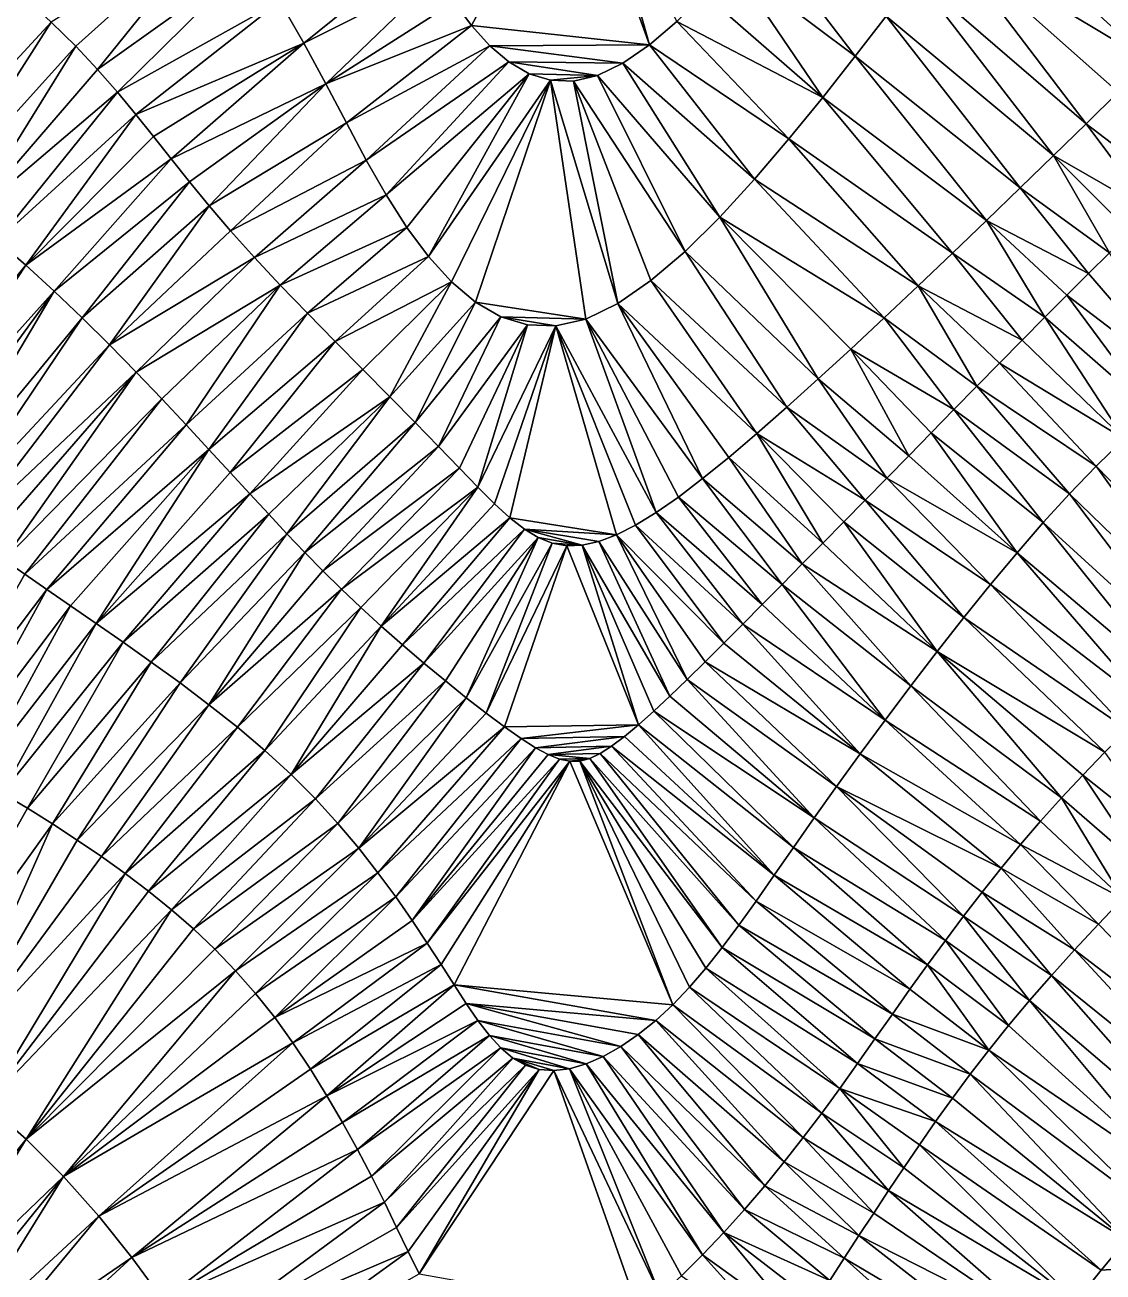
# Model space of a CAD drawing. Header units: metres. Extents: x 0 to 433, y 0 to 317.
# Drawn here: x 168.25 to 174.21, y 254.89 to 261.78 of the extents above; entities that cross this region are included whole.
import ezdxf

# ---------------------------------------------------------------- set-up
doc = ezdxf.new("R2010")
doc.units = ezdxf.units.M
doc.layers.add('TERRAIN_TIN', color=8, linetype='Continuous')

msp = doc.modelspace()

# ---------------------------------------------------------------- linework, layer by layer
at = {"layer": 'TERRAIN_TIN'}
for points in [[(170.6254, 261.9011, 9), (170.7213, 261.7722, 9), (171.2863, 262.8217, 8)], [(171.2863, 262.8217, 8), (170.7213, 261.7722, 9), (171.7037, 261.666, 9)], [(171.2863, 262.8217, 8), (171.7037, 261.666, 9), (171.3803, 262.8183, 8)], [(171.7037, 261.666, 9), (171.8546, 261.7952, 9), (171.3803, 262.8183, 8)], [(173.6712, 262.6607, 10), (173.5046, 262.4567, 10), (174.6346, 261.7443, 11)], [(174.7986, 261.9098, 11), (173.6712, 262.6607, 10), (174.6346, 261.7443, 11)], [(174.466, 261.5757, 11), (173.5046, 262.4567, 10), (173.3414, 262.2503, 10)], [(173.5046, 262.4567, 10), (174.466, 261.5757, 11), (174.6346, 261.7443, 11)], [(168.5342, 261.6577, 11), (169.3442, 262.3848, 10), (168.3992, 261.7919, 11)], [(168.6553, 261.5288, 11), (169.3442, 262.3848, 10), (168.5342, 261.6577, 11)], [(169.5132, 262.1434, 10), (169.3442, 262.3848, 10), (168.6553, 261.5288, 11)], [(172.1617, 262.1138, 9), (172.8409, 261.6029, 10), (172.3141, 262.2919, 9)], [(172.3141, 262.2919, 9), (172.8409, 261.6029, 10), (173.0126, 261.8248, 10)], [(173.1784, 262.0401, 10), (174.1163, 261.2302, 11), (173.3414, 262.2503, 10)], [(174.1163, 261.2302, 11), (174.2931, 261.4042, 11), (173.3414, 262.2503, 10)], [(174.2931, 261.4042, 11), (174.466, 261.5757, 11), (173.3414, 262.2503, 10)], [(169.7951, 261.6745, 10), (170.4455, 262.1991, 9), (169.6622, 261.9062, 10)], [(170.5339, 262.0444, 9), (170.4455, 262.1991, 9), (169.7951, 261.6745, 10)], [(169.5132, 262.1434, 10), (168.6553, 261.5288, 11), (168.765, 261.404, 11)], [(169.6622, 261.9062, 10), (169.5132, 262.1434, 10), (168.765, 261.404, 11)], [(172.6612, 261.3747, 10), (172.1617, 262.1138, 9), (172.0079, 261.9463, 9)], [(172.8409, 261.6029, 10), (172.1617, 262.1138, 9), (172.6612, 261.3747, 10)], [(169.9162, 261.4502, 10), (170.5339, 262.0444, 9), (169.7951, 261.6745, 10)], [(170.5339, 262.0444, 9), (169.9162, 261.4502, 10), (170.6254, 261.9011, 9)], [(173.9361, 261.054, 11), (173.1784, 262.0401, 10), (173.0126, 261.8248, 10)], [(173.1784, 262.0401, 10), (173.9361, 261.054, 11), (174.1163, 261.2302, 11)], [(168.2535, 261.9291, 11), (167.5983, 260.9233, 12), (168.3992, 261.7919, 11)], [(168.8669, 261.2814, 11), (169.6622, 261.9062, 10), (168.765, 261.404, 11)], [(168.8669, 261.2814, 11), (169.7951, 261.6745, 10), (169.6622, 261.9062, 10)], [(170.6254, 261.9011, 9), (169.9162, 261.4502, 10), (170.7213, 261.7722, 9)], [(171.8546, 261.7952, 9), (172.6612, 261.3747, 10), (172.0079, 261.9463, 9)], [(167.5983, 260.9233, 12), (167.7785, 260.8213, 12), (168.3992, 261.7919, 11)], [(167.7785, 260.8213, 12), (168.5342, 261.6577, 11), (168.3992, 261.7919, 11)], [(170.7213, 261.7722, 9), (169.9162, 261.4502, 10), (170.0296, 261.2346, 10)], [(170.7213, 261.7722, 9), (170.0296, 261.2346, 10), (170.8219, 261.661, 9)], [(171.7037, 261.666, 9), (170.7213, 261.7722, 9), (170.8219, 261.661, 9)], [(172.475, 261.1457, 10), (171.8546, 261.7952, 9), (171.7037, 261.666, 9)], [(171.8546, 261.7952, 9), (172.475, 261.1457, 10), (172.6612, 261.3747, 10)], [(172.8409, 261.6029, 10), (173.7527, 260.8758, 11), (173.0126, 261.8248, 10)], [(173.7527, 260.8758, 11), (173.9361, 261.054, 11), (173.0126, 261.8248, 10)], [(168.5342, 261.6577, 11), (167.7785, 260.8213, 12), (167.9434, 260.7073, 12)], [(168.6553, 261.5288, 11), (168.5342, 261.6577, 11), (167.9434, 260.7073, 12)], [(168.8669, 261.2814, 11), (168.9647, 261.1593, 11), (169.7951, 261.6745, 10)], [(169.7951, 261.6745, 10), (168.9647, 261.1593, 11), (169.0623, 261.0358, 11)], [(169.9162, 261.4502, 10), (169.7951, 261.6745, 10), (169.0623, 261.0358, 11)], [(170.0296, 261.2346, 10), (170.1394, 261.0295, 10), (170.8219, 261.661, 9)], [(170.1394, 261.0295, 10), (170.9279, 261.5713, 9), (170.8219, 261.661, 9)], [(171.557, 261.5645, 9), (171.7037, 261.666, 9), (170.8219, 261.661, 9)], [(170.9279, 261.5713, 9), (171.557, 261.5645, 9), (170.8219, 261.661, 9)], [(171.7037, 261.666, 9), (171.557, 261.5645, 9), (172.2845, 260.923, 10)], [(172.475, 261.1457, 10), (171.7037, 261.666, 9), (172.2845, 260.923, 10)], [(170.1394, 261.0295, 10), (170.2497, 260.8363, 10), (170.9279, 261.5713, 9)], [(170.9279, 261.5713, 9), (170.2497, 260.8363, 10), (171.0399, 261.5065, 9)], [(171.4164, 261.4963, 9), (170.9279, 261.5713, 9), (171.0399, 261.5065, 9)], [(171.557, 261.5645, 9), (170.9279, 261.5713, 9), (171.4164, 261.4963, 9)], [(172.0923, 260.7137, 10), (171.557, 261.5645, 9), (171.4164, 261.4963, 9)], [(171.557, 261.5645, 9), (172.0923, 260.7137, 10), (172.2845, 260.923, 10)], [(173.5666, 260.696, 11), (172.8409, 261.6029, 10), (172.6612, 261.3747, 10)], [(172.8409, 261.6029, 10), (173.5666, 260.696, 11), (173.7527, 260.8758, 11)], [(168.6553, 261.5288, 11), (167.9434, 260.7073, 12), (168.765, 261.404, 11)], [(171.0399, 261.5065, 9), (170.2497, 260.8363, 10), (170.3641, 260.6572, 10)], [(170.4839, 260.496, 10), (171.0399, 261.5065, 9), (170.3641, 260.6572, 10)], [(170.4839, 260.496, 10), (171.1582, 261.47, 9), (171.0399, 261.5065, 9)], [(171.1582, 261.47, 9), (171.4164, 261.4963, 9), (171.0399, 261.5065, 9)], [(171.4164, 261.4963, 9), (171.1582, 261.47, 9), (171.2836, 261.4654, 9)], [(171.9006, 260.5248, 10), (171.4164, 261.4963, 9), (171.2836, 261.4654, 9)], [(172.0923, 260.7137, 10), (171.4164, 261.4963, 9), (171.9006, 260.5248, 10)], [(169.1631, 260.9091, 11), (169.9162, 261.4502, 10), (169.0623, 261.0358, 11)], [(169.9162, 261.4502, 10), (169.1631, 260.9091, 11), (169.2711, 260.7772, 11)], [(170.0296, 261.2346, 10), (169.9162, 261.4502, 10), (169.2711, 260.7772, 11)], [(170.4839, 260.496, 10), (170.6098, 260.3571, 10), (171.1582, 261.47, 9)], [(170.6098, 260.3571, 10), (170.7423, 260.2449, 10), (171.1582, 261.47, 9)], [(171.1582, 261.47, 9), (170.7423, 260.2449, 10), (171.3529, 260.1511, 10)], [(171.1582, 261.47, 9), (171.5286, 260.2364, 10), (171.2836, 261.4654, 9)], [(171.5286, 260.2364, 10), (171.1582, 261.47, 9), (171.3529, 260.1511, 10)], [(171.712, 260.3633, 10), (171.9006, 260.5248, 10), (171.2836, 261.4654, 9)], [(171.5286, 260.2364, 10), (171.712, 260.3633, 10), (171.2836, 261.4654, 9)], [(167.9434, 260.7073, 12), (168.1011, 260.5824, 12), (168.765, 261.404, 11)], [(168.1011, 260.5824, 12), (168.8669, 261.2814, 11), (168.765, 261.404, 11)], [(172.475, 261.1457, 10), (173.3783, 260.5151, 11), (172.6612, 261.3747, 10)], [(173.3783, 260.5151, 11), (173.5666, 260.696, 11), (172.6612, 261.3747, 10)], [(174.2931, 261.4042, 11), (174.1163, 261.2302, 11), (174.6063, 260.8564, 12)], [(168.8669, 261.2814, 11), (168.1011, 260.5824, 12), (168.2581, 260.4477, 12)], [(168.9647, 261.1593, 11), (168.8669, 261.2814, 11), (168.2581, 260.4477, 12)], [(170.0296, 261.2346, 10), (169.2711, 260.7772, 11), (169.3898, 260.6385, 11)], [(170.1394, 261.0295, 10), (170.0296, 261.2346, 10), (169.3898, 260.6385, 11)], [(174.1163, 261.2302, 11), (173.9361, 261.054, 11), (174.4814, 260.742, 12)], [(174.6063, 260.8564, 12), (174.1163, 261.2302, 11), (174.4814, 260.742, 12)], [(168.9647, 261.1593, 11), (168.2581, 260.4477, 12), (169.0623, 261.0358, 11)], [(173.1895, 260.335, 11), (172.475, 261.1457, 10), (172.2845, 260.923, 10)], [(173.3783, 260.5151, 11), (172.475, 261.1457, 10), (173.1895, 260.335, 11)], [(168.2581, 260.4477, 12), (168.4145, 260.3056, 12), (169.0623, 261.0358, 11)], [(168.4145, 260.3056, 12), (169.1631, 260.9091, 11), (169.0623, 261.0358, 11)], [(169.5218, 260.4918, 11), (170.1394, 261.0295, 10), (169.3898, 260.6385, 11)], [(170.2497, 260.8363, 10), (170.1394, 261.0295, 10), (169.5218, 260.4918, 11)], [(174.2461, 260.5171, 12), (173.9361, 261.054, 11), (173.7527, 260.8758, 11)], [(173.9361, 261.054, 11), (174.3623, 260.6296, 12), (174.4814, 260.742, 12)], [(173.9361, 261.054, 11), (174.2461, 260.5171, 12), (174.3623, 260.6296, 12)], [(168.5692, 260.1583, 12), (169.1631, 260.9091, 11), (168.4145, 260.3056, 12)], [(169.1631, 260.9091, 11), (168.5692, 260.1583, 12), (169.2711, 260.7772, 11)], [(172.2845, 260.923, 10), (172.0923, 260.7137, 10), (173.0018, 260.1577, 11)], [(173.1895, 260.335, 11), (172.2845, 260.923, 10), (173.0018, 260.1577, 11)], [(173.5666, 260.696, 11), (174.1296, 260.4021, 12), (173.7527, 260.8758, 11)], [(174.1296, 260.4021, 12), (174.2461, 260.5171, 12), (173.7527, 260.8758, 11)], [(170.2497, 260.8363, 10), (169.5218, 260.4918, 11), (169.6645, 260.339, 11)], [(170.2497, 260.8363, 10), (169.6645, 260.339, 11), (170.3641, 260.6572, 10)], [(168.5692, 260.1583, 12), (168.7209, 260.0083, 12), (169.2711, 260.7772, 11)], [(169.2711, 260.7772, 11), (168.7209, 260.0083, 12), (169.3898, 260.6385, 11)], [(169.6645, 260.339, 11), (169.8144, 260.1829, 11), (170.3641, 260.6572, 10)], [(169.8144, 260.1829, 11), (170.4839, 260.496, 10), (170.3641, 260.6572, 10)], [(172.0923, 260.7137, 10), (171.9006, 260.5248, 10), (172.6369, 259.8199, 11)], [(172.0923, 260.7137, 10), (172.817, 259.9853, 11), (173.0018, 260.1577, 11)], [(172.817, 259.9853, 11), (172.0923, 260.7137, 10), (172.6369, 259.8199, 11)], [(173.5666, 260.696, 11), (173.3783, 260.5151, 11), (173.8881, 260.1605, 12)], [(173.5666, 260.696, 11), (174.0102, 260.2832, 12), (174.1296, 260.4021, 12)], [(174.0102, 260.2832, 12), (173.5666, 260.696, 11), (173.8881, 260.1605, 12)], [(168.7209, 260.0083, 12), (169.5218, 260.4918, 11), (169.3898, 260.6385, 11)], [(168.1011, 260.5824, 12), (167.3344, 259.3217, 13), (168.2581, 260.4477, 12)], [(171.712, 260.3633, 10), (172.4632, 259.6635, 11), (171.9006, 260.5248, 10)], [(171.9006, 260.5248, 10), (172.4632, 259.6635, 11), (172.6369, 259.8199, 11)], [(174.2461, 260.5171, 12), (174.1296, 260.4021, 12), (174.6615, 259.7854, 13)], [(167.3344, 259.3217, 13), (167.4686, 259.2508, 13), (168.2581, 260.4477, 12)], [(168.2581, 260.4477, 12), (167.4686, 259.2508, 13), (168.4145, 260.3056, 12)], [(169.5218, 260.4918, 11), (168.7209, 260.0083, 12), (168.8681, 259.8582, 12)], [(169.6645, 260.339, 11), (169.5218, 260.4918, 11), (168.8681, 259.8582, 12)], [(169.9675, 260.0262, 11), (170.4839, 260.496, 10), (169.8144, 260.1829, 11)], [(170.6098, 260.3571, 10), (170.4839, 260.496, 10), (169.9675, 260.0262, 11)], [(173.7639, 260.0351, 12), (173.3783, 260.5151, 11), (173.1895, 260.335, 11)], [(173.3783, 260.5151, 11), (173.7639, 260.0351, 12), (173.8881, 260.1605, 12)], [(174.1296, 260.4021, 12), (174.0102, 260.2832, 12), (174.6615, 259.7854, 13)], [(169.0096, 259.7103, 12), (169.6645, 260.339, 11), (168.8681, 259.8582, 12)], [(169.0096, 259.7103, 12), (169.1441, 259.5671, 12), (169.6645, 260.339, 11)], [(169.6645, 260.339, 11), (169.1441, 259.5671, 12), (169.8144, 260.1829, 11)], [(170.1202, 259.8715, 11), (170.6098, 260.3571, 10), (169.9675, 260.0262, 11)], [(170.6098, 260.3571, 10), (170.1202, 259.8715, 11), (170.2689, 259.7217, 11)], [(170.7423, 260.2449, 10), (170.6098, 260.3571, 10), (170.2689, 259.7217, 11)], [(171.5286, 260.2364, 10), (172.2977, 259.5182, 11), (171.712, 260.3633, 10)], [(172.2977, 259.5182, 11), (172.4632, 259.6635, 11), (171.712, 260.3633, 10)], [(173.5121, 259.7792, 12), (173.1895, 260.335, 11), (173.0018, 260.1577, 11)], [(173.6383, 259.9077, 12), (173.1895, 260.335, 11), (173.5121, 259.7792, 12)], [(173.6383, 259.9077, 12), (173.7639, 260.0351, 12), (173.1895, 260.335, 11)], [(167.4686, 259.2508, 13), (167.5907, 259.1794, 13), (168.4145, 260.3056, 12)], [(167.5907, 259.1794, 13), (167.7054, 259.1089, 13), (168.4145, 260.3056, 12)], [(167.7054, 259.1089, 13), (168.5692, 260.1583, 12), (168.4145, 260.3056, 12)], [(170.4097, 259.5794, 11), (170.7423, 260.2449, 10), (170.2689, 259.7217, 11)], [(170.8822, 260.1638, 10), (170.7423, 260.2449, 10), (170.4097, 259.5794, 11)], [(170.7423, 260.2449, 10), (170.8822, 260.1638, 10), (171.3529, 260.1511, 10)], [(174.0102, 260.2832, 12), (173.8881, 260.1605, 12), (174.4882, 259.6367, 13)], [(174.6615, 259.7854, 13), (174.0102, 260.2832, 12), (174.4882, 259.6367, 13)], [(169.1441, 259.5671, 12), (169.2703, 259.431, 12), (169.8144, 260.1829, 11)], [(169.2703, 259.431, 12), (169.9675, 260.0262, 11), (169.8144, 260.1829, 11)], [(171.9978, 259.2692, 11), (171.5286, 260.2364, 10), (171.3529, 260.1511, 10)], [(172.1421, 259.3862, 11), (171.5286, 260.2364, 10), (171.9978, 259.2692, 11)], [(172.1421, 259.3862, 11), (172.2977, 259.5182, 11), (171.5286, 260.2364, 10)], [(167.7054, 259.1089, 13), (167.8153, 259.0387, 13), (168.5692, 260.1583, 12)], [(167.8153, 259.0387, 13), (168.7209, 260.0083, 12), (168.5692, 260.1583, 12)], [(170.8822, 260.1638, 10), (170.4097, 259.5794, 11), (170.539, 259.4473, 11)], [(171.0301, 260.1183, 10), (170.8822, 260.1638, 10), (170.539, 259.4473, 11)], [(170.6541, 259.3278, 11), (171.0301, 260.1183, 10), (170.539, 259.4473, 11)], [(171.0301, 260.1183, 10), (170.6541, 259.3278, 11), (170.7564, 259.2218, 11)], [(171.0301, 260.1183, 10), (170.7564, 259.2218, 11), (171.1868, 260.1126, 10)], [(170.7564, 259.2218, 11), (170.8487, 259.1298, 11), (171.1868, 260.1126, 10)], [(170.8487, 259.1298, 11), (170.9333, 259.0523, 11), (171.1868, 260.1126, 10)], [(170.8822, 260.1638, 10), (171.1868, 260.1126, 10), (171.3529, 260.1511, 10)], [(170.8822, 260.1638, 10), (171.0301, 260.1183, 10), (171.1868, 260.1126, 10)], [(170.9333, 259.0523, 11), (171.5215, 258.9589, 11), (171.1868, 260.1126, 10)], [(171.1868, 260.1126, 10), (171.7411, 259.082, 11), (171.3529, 260.1511, 10)], [(171.6271, 259.0123, 11), (171.7411, 259.082, 11), (171.1868, 260.1126, 10)], [(171.5215, 258.9589, 11), (171.6271, 259.0123, 11), (171.1868, 260.1126, 10)], [(171.8644, 259.1677, 11), (171.9978, 259.2692, 11), (171.3529, 260.1511, 10)], [(171.7411, 259.082, 11), (171.8644, 259.1677, 11), (171.3529, 260.1511, 10)], [(172.817, 259.9853, 11), (173.386, 259.6505, 12), (173.0018, 260.1577, 11)], [(173.386, 259.6505, 12), (173.5121, 259.7792, 12), (173.0018, 260.1577, 11)], [(173.7639, 260.0351, 12), (174.3262, 259.4885, 13), (173.8881, 260.1605, 12)], [(173.8881, 260.1605, 12), (174.3262, 259.4885, 13), (174.4882, 259.6367, 13)], [(173.7639, 260.0351, 12), (173.6383, 259.9077, 12), (174.3262, 259.4885, 13)], [(168.7209, 260.0083, 12), (167.8153, 259.0387, 13), (167.9228, 258.968, 13)], [(168.7209, 260.0083, 12), (167.9228, 258.968, 13), (168.8681, 259.8582, 12)], [(169.9675, 260.0262, 11), (169.2703, 259.431, 12), (169.3875, 259.3038, 12)], [(170.1202, 259.8715, 11), (169.9675, 260.0262, 11), (169.3875, 259.3038, 12)], [(172.817, 259.9853, 11), (172.6369, 259.8199, 11), (173.1367, 259.3959, 12)], [(173.2606, 259.5224, 12), (172.817, 259.9853, 11), (173.1367, 259.3959, 12)], [(173.386, 259.6505, 12), (172.817, 259.9853, 11), (173.2606, 259.5224, 12)], [(173.6383, 259.9077, 12), (173.5121, 259.7792, 12), (174.1727, 259.3388, 13)], [(174.3262, 259.4885, 13), (173.6383, 259.9077, 12), (174.1727, 259.3388, 13)], [(167.9228, 258.968, 13), (168.0302, 258.8954, 13), (168.8681, 259.8582, 12)], [(168.0302, 258.8954, 13), (168.1399, 258.8201, 13), (168.8681, 259.8582, 12)], [(168.1399, 258.8201, 13), (169.0096, 259.7103, 12), (168.8681, 259.8582, 12)], [(169.497, 259.1847, 12), (170.1202, 259.8715, 11), (169.3875, 259.3038, 12)], [(170.1202, 259.8715, 11), (169.497, 259.1847, 12), (170.2689, 259.7217, 11)], [(172.4632, 259.6635, 11), (173.0148, 259.2716, 12), (172.6369, 259.8199, 11)], [(172.6369, 259.8199, 11), (173.0148, 259.2716, 12), (173.1367, 259.3959, 12)], [(173.5121, 259.7792, 12), (173.386, 259.6505, 12), (174.025, 259.1856, 13)], [(173.5121, 259.7792, 12), (174.025, 259.1856, 13), (174.1727, 259.3388, 13)], [(168.2541, 258.7408, 13), (169.0096, 259.7103, 12), (168.1399, 258.8201, 13)], [(169.1441, 259.5671, 12), (169.0096, 259.7103, 12), (168.2541, 258.7408, 13)], [(169.497, 259.1847, 12), (169.6011, 259.0722, 12), (170.2689, 259.7217, 11)], [(169.6011, 259.0722, 12), (169.7016, 258.9649, 12), (170.2689, 259.7217, 11)], [(169.7016, 258.9649, 12), (170.4097, 259.5794, 11), (170.2689, 259.7217, 11)], [(172.4632, 259.6635, 11), (172.2977, 259.5182, 11), (172.8951, 259.1497, 12)], [(172.4632, 259.6635, 11), (172.8951, 259.1497, 12), (173.0148, 259.2716, 12)], [(173.386, 259.6505, 12), (173.2606, 259.5224, 12), (173.8802, 259.0267, 13)], [(174.025, 259.1856, 13), (173.386, 259.6505, 12), (173.8802, 259.0267, 13)], [(169.1441, 259.5671, 12), (168.2541, 258.7408, 13), (168.3752, 258.6566, 13)], [(169.2703, 259.431, 12), (169.1441, 259.5671, 12), (168.3752, 258.6566, 13)], [(169.7016, 258.9649, 12), (169.8006, 258.8613, 12), (170.4097, 259.5794, 11)], [(170.4097, 259.5794, 11), (169.8006, 258.8613, 12), (170.539, 259.4473, 11)], [(172.2977, 259.5182, 11), (172.1421, 259.3862, 11), (172.6619, 258.9127, 12)], [(172.8951, 259.1497, 12), (172.2977, 259.5182, 11), (172.7774, 259.03, 12)], [(172.2977, 259.5182, 11), (172.6619, 258.9127, 12), (172.7774, 259.03, 12)], [(173.7355, 258.8602, 13), (173.2606, 259.5224, 12), (173.1367, 259.3959, 12)], [(173.2606, 259.5224, 12), (173.7355, 258.8602, 13), (173.8802, 259.0267, 13)], [(175.0059, 258.4809, 14), (174.3262, 259.4885, 13), (174.1727, 259.3388, 13)], [(168.5055, 258.5664, 13), (169.2703, 259.431, 12), (168.3752, 258.6566, 13)], [(169.2703, 259.431, 12), (168.5055, 258.5664, 13), (168.6464, 258.4693, 13)], [(169.2703, 259.431, 12), (168.6464, 258.4693, 13), (169.3875, 259.3038, 12)], [(169.8006, 258.8613, 12), (169.9002, 258.7598, 12), (170.539, 259.4473, 11)], [(169.9002, 258.7598, 12), (170.6541, 259.3278, 11), (170.539, 259.4473, 11)], [(172.1421, 259.3862, 11), (171.9978, 259.2692, 11), (172.5484, 258.7977, 12)], [(172.6619, 258.9127, 12), (172.1421, 259.3862, 11), (172.5484, 258.7977, 12)], [(173.0148, 259.2716, 12), (173.7355, 258.8602, 13), (173.1367, 259.3959, 12)], [(168.6464, 258.4693, 13), (169.497, 259.1847, 12), (169.3875, 259.3038, 12)], [(170.0025, 258.6591, 12), (170.6541, 259.3278, 11), (169.9002, 258.7598, 12)], [(170.6541, 259.3278, 11), (170.0025, 258.6591, 12), (170.7564, 259.2218, 11)], [(174.1727, 259.3388, 13), (174.025, 259.1856, 13), (174.8711, 258.3637, 14)], [(175.0059, 258.4809, 14), (174.1727, 259.3388, 13), (174.8711, 258.3637, 14)], [(170.0025, 258.6591, 12), (170.1094, 258.5576, 12), (170.7564, 259.2218, 11)], [(170.1094, 258.5576, 12), (170.2223, 258.4545, 12), (170.7564, 259.2218, 11)], [(170.2223, 258.4545, 12), (170.8487, 259.1298, 11), (170.7564, 259.2218, 11)], [(171.8644, 259.1677, 11), (172.4369, 258.6848, 12), (171.9978, 259.2692, 11)], [(171.9978, 259.2692, 11), (172.4369, 258.6848, 12), (172.5484, 258.7977, 12)], [(173.0148, 259.2716, 12), (172.8951, 259.1497, 12), (173.5888, 258.6846, 13)], [(173.7355, 258.8602, 13), (173.0148, 259.2716, 12), (173.5888, 258.6846, 13)], [(169.497, 259.1847, 12), (168.6464, 258.4693, 13), (168.7961, 258.3656, 13)], [(169.6011, 259.0722, 12), (169.497, 259.1847, 12), (168.7961, 258.3656, 13)], [(171.8644, 259.1677, 11), (171.7411, 259.082, 11), (172.3275, 258.5743, 12)], [(172.4369, 258.6848, 12), (171.8644, 259.1677, 11), (172.3275, 258.5743, 12)], [(172.8951, 259.1497, 12), (172.7774, 259.03, 12), (173.441, 258.5018, 13)], [(173.5888, 258.6846, 13), (172.8951, 259.1497, 12), (173.441, 258.5018, 13)], [(174.7374, 258.2451, 14), (174.025, 259.1856, 13), (173.8802, 259.0267, 13)], [(174.025, 259.1856, 13), (174.7374, 258.2451, 14), (174.8711, 258.3637, 14)], [(168.9518, 258.2558, 13), (169.6011, 259.0722, 12), (168.7961, 258.3656, 13)], [(169.7016, 258.9649, 12), (169.6011, 259.0722, 12), (168.9518, 258.2558, 13)], [(170.8487, 259.1298, 11), (170.2223, 258.4545, 12), (170.9333, 259.0523, 11)], [(171.7411, 259.082, 11), (171.6271, 259.0123, 11), (172.22, 258.4659, 12)], [(171.7411, 259.082, 11), (172.22, 258.4659, 12), (172.3275, 258.5743, 12)], [(170.2223, 258.4545, 12), (170.3394, 258.3511, 12), (170.9333, 259.0523, 11)], [(170.3394, 258.3511, 12), (171.013, 258.9899, 11), (170.9333, 259.0523, 11)], [(171.013, 258.9899, 11), (171.5215, 258.9589, 11), (170.9333, 259.0523, 11)], [(171.6271, 259.0123, 11), (171.5215, 258.9589, 11), (172.1146, 258.3598, 12)], [(172.22, 258.4659, 12), (171.6271, 259.0123, 11), (172.1146, 258.3598, 12)], [(172.6619, 258.9127, 12), (173.2935, 258.3143, 13), (172.7774, 259.03, 12)], [(172.7774, 259.03, 12), (173.2935, 258.3143, 13), (173.441, 258.5018, 13)], [(173.7355, 258.8602, 13), (174.605, 258.1252, 14), (173.8802, 259.0267, 13)], [(174.605, 258.1252, 14), (174.7374, 258.2451, 14), (173.8802, 259.0267, 13)], [(169.1107, 258.1405, 13), (169.7016, 258.9649, 12), (168.9518, 258.2558, 13)], [(169.1107, 258.1405, 13), (169.8006, 258.8613, 12), (169.7016, 258.9649, 12)], [(170.3394, 258.3511, 12), (170.4583, 258.2494, 12), (171.013, 258.9899, 11)], [(171.013, 258.9899, 11), (170.4583, 258.2494, 12), (171.0902, 258.9432, 11)], [(170.4583, 258.2494, 12), (170.5767, 258.1513, 12), (171.0902, 258.9432, 11)], [(170.5767, 258.1513, 12), (170.692, 258.0588, 12), (171.0902, 258.9432, 11)], [(170.692, 258.0588, 12), (171.1675, 258.9126, 11), (171.0902, 258.9432, 11)], [(171.5215, 258.9589, 11), (171.013, 258.9899, 11), (171.4236, 258.922, 11)], [(171.013, 258.9899, 11), (171.3326, 258.9018, 11), (171.4236, 258.922, 11)], [(171.3326, 258.9018, 11), (171.013, 258.9899, 11), (171.0902, 258.9432, 11)], [(171.1675, 258.9126, 11), (171.3326, 258.9018, 11), (171.0902, 258.9432, 11)], [(171.5215, 258.9589, 11), (171.4236, 258.922, 11), (171.9127, 258.1597, 12)], [(172.0119, 258.2573, 12), (171.5215, 258.9589, 11), (171.9127, 258.1597, 12)], [(171.5215, 258.9589, 11), (172.0119, 258.2573, 12), (172.1146, 258.3598, 12)], [(170.8019, 257.9737, 12), (171.1675, 258.9126, 11), (170.692, 258.0588, 12)], [(171.1675, 258.9126, 11), (170.8019, 257.9737, 12), (171.2476, 258.8987, 11)], [(171.2476, 258.8987, 11), (170.8019, 257.9737, 12), (170.9039, 257.898, 12)], [(171.2476, 258.8987, 11), (170.9039, 257.898, 12), (171.6433, 257.9094, 12)], [(171.1675, 258.9126, 11), (171.2476, 258.8987, 11), (171.3326, 258.9018, 11)], [(171.3326, 258.9018, 11), (171.2476, 258.8987, 11), (171.6433, 257.9094, 12)], [(171.4236, 258.922, 11), (171.3326, 258.9018, 11), (171.8176, 258.0683, 12)], [(171.3326, 258.9018, 11), (171.7276, 257.9844, 12), (171.8176, 258.0683, 12)], [(171.7276, 257.9844, 12), (171.3326, 258.9018, 11), (171.6433, 257.9094, 12)], [(171.4236, 258.922, 11), (171.8176, 258.0683, 12), (171.9127, 258.1597, 12)], [(173.2935, 258.3143, 13), (172.6619, 258.9127, 12), (172.5484, 258.7977, 12)], [(168.2541, 258.7408, 13), (168.1399, 258.8201, 13), (167.6933, 257.7557, 14)], [(169.8006, 258.8613, 12), (169.1107, 258.1405, 13), (169.2702, 258.0203, 13)], [(169.8006, 258.8613, 12), (169.2702, 258.0203, 13), (169.9002, 258.7598, 12)], [(172.4369, 258.6848, 12), (173.1478, 258.1246, 13), (172.5484, 258.7977, 12)], [(173.1478, 258.1246, 13), (173.2935, 258.3143, 13), (172.5484, 258.7977, 12)], [(174.4745, 258.0039, 14), (173.7355, 258.8602, 13), (173.5888, 258.6846, 13)], [(173.7355, 258.8602, 13), (174.4745, 258.0039, 14), (174.605, 258.1252, 14)], [(168.3752, 258.6566, 13), (168.2541, 258.7408, 13), (167.6933, 257.7557, 14)], [(169.2702, 258.0203, 13), (170.0025, 258.6591, 12), (169.9002, 258.7598, 12)], [(167.8402, 257.6863, 14), (168.3752, 258.6566, 13), (167.6933, 257.7557, 14)], [(168.5055, 258.5664, 13), (168.3752, 258.6566, 13), (167.8402, 257.6863, 14)], [(169.4273, 257.8956, 13), (170.0025, 258.6591, 12), (169.2702, 258.0203, 13)], [(170.0025, 258.6591, 12), (169.4273, 257.8956, 13), (170.1094, 258.5576, 12)], [(172.4369, 258.6848, 12), (172.3275, 258.5743, 12), (173.0055, 257.9352, 13)], [(172.4369, 258.6848, 12), (173.0055, 257.9352, 13), (173.1478, 258.1246, 13)], [(173.5888, 258.6846, 13), (173.441, 258.5018, 13), (174.3463, 257.8812, 14)], [(174.4745, 258.0039, 14), (173.5888, 258.6846, 13), (174.3463, 257.8812, 14)], [(168.5055, 258.5664, 13), (167.8402, 257.6863, 14), (167.9851, 257.6116, 14)], [(168.6464, 258.4693, 13), (168.5055, 258.5664, 13), (167.9851, 257.6116, 14)], [(169.4273, 257.8956, 13), (169.5794, 257.767, 13), (170.1094, 258.5576, 12)], [(169.5794, 257.767, 13), (170.2223, 258.4545, 12), (170.1094, 258.5576, 12)], [(172.3275, 258.5743, 12), (172.22, 258.4659, 12), (173.0055, 257.9352, 13)], [(168.1278, 257.5321, 14), (168.6464, 258.4693, 13), (167.9851, 257.6116, 14)], [(168.6464, 258.4693, 13), (168.1278, 257.5321, 14), (168.7961, 258.3656, 13)], [(170.2223, 258.4545, 12), (169.5794, 257.767, 13), (169.7238, 257.6351, 13)], [(170.3394, 258.3511, 12), (170.2223, 258.4545, 12), (169.7238, 257.6351, 13)], [(172.8681, 257.7487, 13), (172.22, 258.4659, 12), (172.1146, 258.3598, 12)], [(173.0055, 257.9352, 13), (172.22, 258.4659, 12), (172.8681, 257.7487, 13)], [(173.2935, 258.3143, 13), (174.2209, 257.7572, 14), (173.441, 258.5018, 13)], [(173.441, 258.5018, 13), (174.2209, 257.7572, 14), (174.3463, 257.8812, 14)], [(168.1278, 257.5321, 14), (168.2683, 257.4487, 14), (168.7961, 258.3656, 13)], [(168.2683, 257.4487, 14), (168.9518, 258.2558, 13), (168.7961, 258.3656, 13)], [(170.4583, 258.2494, 12), (170.3394, 258.3511, 12), (169.7238, 257.6351, 13)], [(172.0119, 258.2573, 12), (172.8681, 257.7487, 13), (172.1146, 258.3598, 12)], [(173.9801, 257.505, 14), (173.2935, 258.3143, 13), (173.1478, 258.1246, 13)], [(173.2935, 258.3143, 13), (174.0987, 257.6318, 14), (174.2209, 257.7572, 14)], [(173.2935, 258.3143, 13), (173.9801, 257.505, 14), (174.0987, 257.6318, 14)], [(168.4067, 257.362, 14), (168.9518, 258.2558, 13), (168.2683, 257.4487, 14)], [(168.4067, 257.362, 14), (169.1107, 258.1405, 13), (168.9518, 258.2558, 13)], [(169.8582, 257.5004, 13), (170.4583, 258.2494, 12), (169.7238, 257.6351, 13)], [(170.4583, 258.2494, 12), (169.8582, 257.5004, 13), (170.5767, 258.1513, 12)], [(172.0119, 258.2573, 12), (171.9127, 258.1597, 12), (172.7371, 257.5676, 13)], [(172.8681, 257.7487, 13), (172.0119, 258.2573, 12), (172.7371, 257.5676, 13)], [(169.1107, 258.1405, 13), (168.4067, 257.362, 14), (168.5429, 257.2726, 14)], [(169.2702, 258.0203, 13), (169.1107, 258.1405, 13), (168.5429, 257.2726, 14)], [(169.8582, 257.5004, 13), (169.9826, 257.3642, 13), (170.5767, 258.1513, 12)], [(169.9826, 257.3642, 13), (170.692, 258.0588, 12), (170.5767, 258.1513, 12)], [(171.9127, 258.1597, 12), (171.8176, 258.0683, 12), (172.614, 257.3944, 13)], [(171.9127, 258.1597, 12), (172.614, 257.3944, 13), (172.7371, 257.5676, 13)], [(173.1478, 258.1246, 13), (173.0055, 257.9352, 13), (173.8655, 257.3769, 14)], [(173.9801, 257.505, 14), (173.1478, 258.1246, 13), (173.8655, 257.3769, 14)], [(169.9826, 257.3642, 13), (170.0977, 257.2276, 13), (170.692, 258.0588, 12)], [(170.0977, 257.2276, 13), (170.8019, 257.9737, 12), (170.692, 258.0588, 12)], [(171.8176, 258.0683, 12), (171.7276, 257.9844, 12), (172.614, 257.3944, 13)], [(168.6769, 257.1812, 14), (169.2702, 258.0203, 13), (168.5429, 257.2726, 14)], [(169.4273, 257.8956, 13), (169.2702, 258.0203, 13), (168.6769, 257.1812, 14)], [(170.8019, 257.9737, 12), (170.0977, 257.2276, 13), (170.9039, 257.898, 12)], [(172.4999, 257.2312, 13), (171.7276, 257.9844, 12), (171.6433, 257.9094, 12)], [(171.7276, 257.9844, 12), (172.4999, 257.2312, 13), (172.614, 257.3944, 13)], [(170.9039, 257.898, 12), (170.9956, 257.8337, 12), (171.6433, 257.9094, 12)], [(170.9956, 257.8337, 12), (171.5654, 257.8446, 12), (171.6433, 257.9094, 12)], [(171.5654, 257.8446, 12), (172.3936, 257.0782, 13), (171.6433, 257.9094, 12)], [(172.3936, 257.0782, 13), (172.4999, 257.2312, 13), (171.6433, 257.9094, 12)], [(173.0055, 257.9352, 13), (172.8681, 257.7487, 13), (173.7545, 257.2475, 14)], [(173.0055, 257.9352, 13), (173.7545, 257.2475, 14), (173.8655, 257.3769, 14)], [(168.8084, 257.087, 14), (169.4273, 257.8956, 13), (168.6769, 257.1812, 14)], [(169.5794, 257.767, 13), (169.4273, 257.8956, 13), (168.8084, 257.087, 14)], [(170.0977, 257.2276, 13), (170.204, 257.092, 13), (170.9039, 257.898, 12)], [(170.204, 257.092, 13), (170.9956, 257.8337, 12), (170.9039, 257.898, 12)], [(170.204, 257.092, 13), (170.3021, 256.9586, 13), (170.9956, 257.8337, 12)], [(170.9956, 257.8337, 12), (170.3021, 256.9586, 13), (171.0754, 257.7823, 12)], [(171.5654, 257.8446, 12), (170.9956, 257.8337, 12), (171.0754, 257.7823, 12)], [(171.4948, 257.7914, 12), (171.5654, 257.8446, 12), (171.0754, 257.7823, 12)], [(171.5654, 257.8446, 12), (171.4948, 257.7914, 12), (172.3936, 257.0782, 13)], [(169.5794, 257.767, 13), (168.8084, 257.087, 14), (168.9371, 256.9895, 14)], [(169.7238, 257.6351, 13), (169.5794, 257.767, 13), (168.9371, 256.9895, 14)], [(170.3021, 256.9586, 13), (170.3926, 256.8287, 13), (171.0754, 257.7823, 12)], [(170.3926, 256.8287, 13), (171.145, 257.7442, 12), (171.0754, 257.7823, 12)], [(171.145, 257.7442, 12), (171.4948, 257.7914, 12), (171.0754, 257.7823, 12)], [(171.145, 257.7442, 12), (171.4317, 257.751, 12), (171.4948, 257.7914, 12)], [(171.4948, 257.7914, 12), (171.4317, 257.751, 12), (172.2936, 256.9352, 13)], [(171.4948, 257.7914, 12), (172.2936, 256.9352, 13), (172.3936, 257.0782, 13)], [(170.3926, 256.8287, 13), (171.2071, 257.7194, 12), (171.145, 257.7442, 12)], [(171.2071, 257.7194, 12), (170.3926, 256.8287, 13), (170.4761, 256.7035, 13)], [(171.2642, 257.7076, 12), (171.2071, 257.7194, 12), (170.4761, 256.7035, 13)], [(170.5532, 256.5843, 13), (171.2642, 257.7076, 12), (170.4761, 256.7035, 13)], [(170.5532, 256.5843, 13), (170.6247, 256.4723, 13), (171.2642, 257.7076, 12)], [(170.6247, 256.4723, 13), (171.8334, 256.3625, 13), (171.2642, 257.7076, 12)], [(171.3739, 257.7235, 12), (171.4317, 257.751, 12), (171.145, 257.7442, 12)], [(171.2071, 257.7194, 12), (171.3739, 257.7235, 12), (171.145, 257.7442, 12)], [(171.3739, 257.7235, 12), (171.2071, 257.7194, 12), (171.2642, 257.7076, 12)], [(171.3189, 257.709, 12), (171.3739, 257.7235, 12), (171.2642, 257.7076, 12)], [(171.8334, 256.3625, 13), (171.3189, 257.709, 12), (171.2642, 257.7076, 12)], [(171.3739, 257.7235, 12), (171.3189, 257.709, 12), (172.1063, 256.6783, 13)], [(172.0158, 256.564, 13), (171.3189, 257.709, 12), (171.9253, 256.4588, 13)], [(171.3189, 257.709, 12), (172.0158, 256.564, 13), (172.1063, 256.6783, 13)], [(171.3189, 257.709, 12), (171.8334, 256.3625, 13), (171.9253, 256.4588, 13)], [(171.4317, 257.751, 12), (171.3739, 257.7235, 12), (172.1983, 256.8019, 13)], [(171.3739, 257.7235, 12), (172.1063, 256.6783, 13), (172.1983, 256.8019, 13)], [(171.4317, 257.751, 12), (172.1983, 256.8019, 13), (172.2936, 256.9352, 13)], [(173.6468, 257.1169, 14), (172.8681, 257.7487, 13), (172.7371, 257.5676, 13)], [(172.8681, 257.7487, 13), (173.6468, 257.1169, 14), (173.7545, 257.2475, 14)], [(174.2209, 257.7572, 14), (174.0987, 257.6318, 14), (174.5989, 257.2324, 15)], [(169.0628, 256.8878, 14), (169.7238, 257.6351, 13), (168.9371, 256.9895, 14)], [(169.8582, 257.5004, 13), (169.7238, 257.6351, 13), (169.0628, 256.8878, 14)], [(174.0987, 257.6318, 14), (173.9801, 257.505, 14), (174.4582, 257.0911, 15)], [(174.5989, 257.2324, 15), (174.0987, 257.6318, 14), (174.4582, 257.0911, 15)], [(172.614, 257.3944, 13), (173.4397, 256.8522, 14), (172.7371, 257.5676, 13)], [(172.7371, 257.5676, 13), (173.4397, 256.8522, 14), (173.542, 256.9851, 14)], [(173.6468, 257.1169, 14), (172.7371, 257.5676, 13), (173.542, 256.9851, 14)], [(168.2683, 257.4487, 14), (168.1278, 257.5321, 14), (167.5398, 256.155, 15)], [(169.8582, 257.5004, 13), (169.0628, 256.8878, 14), (169.185, 256.7812, 14)], [(169.9826, 257.3642, 13), (169.8582, 257.5004, 13), (169.185, 256.7812, 14)], [(174.3197, 256.9491, 15), (173.9801, 257.505, 14), (173.8655, 257.3769, 14)], [(173.9801, 257.505, 14), (174.3197, 256.9491, 15), (174.4582, 257.0911, 15)], [(168.4067, 257.362, 14), (168.2683, 257.4487, 14), (167.5398, 256.155, 15)], [(167.7981, 255.9922, 15), (168.4067, 257.362, 14), (167.5398, 256.155, 15)], [(168.4067, 257.362, 14), (167.7981, 255.9922, 15), (168.5429, 257.2726, 14)], [(169.3035, 256.669, 14), (169.9826, 257.3642, 13), (169.185, 256.7812, 14)], [(170.0977, 257.2276, 13), (169.9826, 257.3642, 13), (169.3035, 256.669, 14)], [(172.614, 257.3944, 13), (172.4999, 257.2312, 13), (173.3393, 256.7183, 14)], [(173.4397, 256.8522, 14), (172.614, 257.3944, 13), (173.3393, 256.7183, 14)], [(173.7545, 257.2475, 14), (174.3197, 256.9491, 15), (173.8655, 257.3769, 14)], [(167.7981, 255.9922, 15), (168.6769, 257.1812, 14), (168.5429, 257.2726, 14)], [(170.0977, 257.2276, 13), (169.3035, 256.669, 14), (169.4179, 256.5503, 14)], [(170.204, 257.092, 13), (170.0977, 257.2276, 13), (169.4179, 256.5503, 14)], [(173.2406, 256.5835, 14), (172.4999, 257.2312, 13), (172.3936, 257.0782, 13)], [(172.4999, 257.2312, 13), (173.2406, 256.5835, 14), (173.3393, 256.7183, 14)], [(173.7545, 257.2475, 14), (173.6468, 257.1169, 14), (174.1843, 256.8071, 15)], [(174.3197, 256.9491, 15), (173.7545, 257.2475, 14), (174.1843, 256.8071, 15)], [(168.8084, 257.087, 14), (168.6769, 257.1812, 14), (167.7981, 255.9922, 15)], [(168.0374, 255.8132, 15), (168.8084, 257.087, 14), (167.7981, 255.9922, 15)], [(168.8084, 257.087, 14), (168.0374, 255.8132, 15), (168.9371, 256.9895, 14)], [(169.5281, 256.4245, 14), (170.204, 257.092, 13), (169.4179, 256.5503, 14)], [(170.3021, 256.9586, 13), (170.204, 257.092, 13), (169.5281, 256.4245, 14)], [(172.3936, 257.0782, 13), (172.2936, 256.9352, 13), (173.1432, 256.4478, 14)], [(173.2406, 256.5835, 14), (172.3936, 257.0782, 13), (173.1432, 256.4478, 14)], [(174.0527, 256.6654, 15), (173.6468, 257.1169, 14), (173.542, 256.9851, 14)], [(173.6468, 257.1169, 14), (174.0527, 256.6654, 15), (174.1843, 256.8071, 15)], [(168.0374, 255.8132, 15), (169.0628, 256.8878, 14), (168.9371, 256.9895, 14)], [(170.3021, 256.9586, 13), (169.5281, 256.4245, 14), (169.6336, 256.2912, 14)], [(170.3926, 256.8287, 13), (170.3021, 256.9586, 13), (169.6336, 256.2912, 14)], [(172.2936, 256.9352, 13), (172.1983, 256.8019, 13), (173.0465, 256.3113, 14)], [(172.2936, 256.9352, 13), (173.0465, 256.3113, 14), (173.1432, 256.4478, 14)], [(173.4397, 256.8522, 14), (173.9256, 256.5246, 15), (173.542, 256.9851, 14)], [(173.9256, 256.5246, 15), (174.0527, 256.6654, 15), (173.542, 256.9851, 14)], [(175.1025, 255.8622, 16), (174.3197, 256.9491, 15), (174.1843, 256.8071, 15)], [(169.0628, 256.8878, 14), (168.0374, 255.8132, 15), (168.2597, 255.6197, 15)], [(169.185, 256.7812, 14), (169.0628, 256.8878, 14), (168.2597, 255.6197, 15)], [(170.3926, 256.8287, 13), (169.6336, 256.2912, 14), (170.4761, 256.7035, 13)], [(172.1983, 256.8019, 13), (172.1063, 256.6783, 13), (172.95, 256.1743, 14)], [(173.0465, 256.3113, 14), (172.1983, 256.8019, 13), (172.95, 256.1743, 14)], [(173.4397, 256.8522, 14), (173.3393, 256.7183, 14), (173.8039, 256.3852, 15)], [(173.9256, 256.5246, 15), (173.4397, 256.8522, 14), (173.8039, 256.3852, 15)], [(174.0527, 256.6654, 15), (175.1025, 255.8622, 16), (174.1843, 256.8071, 15)], [(169.3035, 256.669, 14), (169.185, 256.7812, 14), (168.2597, 255.6197, 15)], [(169.4179, 256.5503, 14), (169.3035, 256.669, 14), (168.2597, 255.6197, 15)], [(169.6336, 256.2912, 14), (169.7345, 256.1516, 14), (170.4761, 256.7035, 13)], [(169.7345, 256.1516, 14), (170.5532, 256.5843, 13), (170.4761, 256.7035, 13)], [(172.1063, 256.6783, 13), (172.0158, 256.564, 13), (172.8531, 256.0372, 14)], [(172.1063, 256.6783, 13), (172.8531, 256.0372, 14), (172.95, 256.1743, 14)], [(173.2406, 256.5835, 14), (173.6882, 256.2475, 15), (173.3393, 256.7183, 14)], [(173.3393, 256.7183, 14), (173.6882, 256.2475, 15), (173.8039, 256.3852, 15)], [(174.0527, 256.6654, 15), (173.9256, 256.5246, 15), (174.9404, 255.7069, 16)], [(174.0527, 256.6654, 15), (174.9404, 255.7069, 16), (175.1025, 255.8622, 16)], [(168.467, 255.4131, 15), (169.4179, 256.5503, 14), (168.2597, 255.6197, 15)], [(168.467, 255.4131, 15), (169.5281, 256.4245, 14), (169.4179, 256.5503, 14)], [(170.5532, 256.5843, 13), (169.7345, 256.1516, 14), (169.8307, 256.0073, 14)], [(170.6247, 256.4723, 13), (170.5532, 256.5843, 13), (169.8307, 256.0073, 14)], [(172.0158, 256.564, 13), (171.9253, 256.4588, 13), (172.7552, 255.9002, 14)], [(172.8531, 256.0372, 14), (172.0158, 256.564, 13), (172.7552, 255.9002, 14)], [(173.2406, 256.5835, 14), (173.1432, 256.4478, 14), (173.5791, 256.112, 15)], [(173.6882, 256.2475, 15), (173.2406, 256.5835, 14), (173.5791, 256.112, 15)], [(174.7841, 255.55, 16), (173.9256, 256.5246, 15), (173.8039, 256.3852, 15)], [(174.9404, 255.7069, 16), (173.9256, 256.5246, 15), (174.7841, 255.55, 16)], [(169.9222, 255.86, 14), (170.6247, 256.4723, 13), (169.8307, 256.0073, 14)], [(169.9222, 255.86, 14), (170.6918, 256.369, 13), (170.6247, 256.4723, 13)], [(170.6247, 256.4723, 13), (171.7388, 256.2751, 13), (171.8334, 256.3625, 13)], [(170.6918, 256.369, 13), (171.7388, 256.2751, 13), (170.6247, 256.4723, 13)], [(171.9253, 256.4588, 13), (171.8334, 256.3625, 13), (172.6557, 255.7639, 14)], [(171.9253, 256.4588, 13), (172.6557, 255.7639, 14), (172.7552, 255.9002, 14)], [(169.6336, 256.2912, 14), (169.5281, 256.4245, 14), (168.467, 255.4131, 15)], [(173.1432, 256.4478, 14), (173.0465, 256.3113, 14), (173.5791, 256.112, 15)], [(173.6882, 256.2475, 15), (174.6323, 255.3909, 16), (173.8039, 256.3852, 15)], [(174.6323, 255.3909, 16), (174.7841, 255.55, 16), (173.8039, 256.3852, 15)], [(170.6918, 256.369, 13), (169.9222, 255.86, 14), (170.7563, 256.2755, 13)], [(171.5453, 256.1311, 13), (170.6918, 256.369, 13), (170.7563, 256.2755, 13)], [(171.5453, 256.1311, 13), (171.6423, 256.1976, 13), (170.6918, 256.369, 13)], [(171.6423, 256.1976, 13), (171.7388, 256.2751, 13), (170.6918, 256.369, 13)], [(171.7388, 256.2751, 13), (172.5539, 255.6284, 14), (171.8334, 256.3625, 13)], [(171.8334, 256.3625, 13), (172.5539, 255.6284, 14), (172.6557, 255.7639, 14)], [(169.7345, 256.1516, 14), (169.6336, 256.2912, 14), (168.467, 255.4131, 15)], [(169.9222, 255.86, 14), (170.0089, 255.7111, 14), (170.7563, 256.2755, 13)], [(170.0089, 255.7111, 14), (170.8198, 256.1934, 13), (170.7563, 256.2755, 13)], [(170.8198, 256.1934, 13), (171.4488, 256.0767, 13), (170.7563, 256.2755, 13)], [(171.4488, 256.0767, 13), (171.5453, 256.1311, 13), (170.7563, 256.2755, 13)], [(171.7388, 256.2751, 13), (171.6423, 256.1976, 13), (172.4492, 255.4941, 14)], [(172.5539, 255.6284, 14), (171.7388, 256.2751, 13), (172.4492, 255.4941, 14)], [(173.476, 255.9785, 15), (173.0465, 256.3113, 14), (172.95, 256.1743, 14)], [(173.0465, 256.3113, 14), (173.476, 255.9785, 15), (173.5791, 256.112, 15)], [(174.6323, 255.3909, 16), (173.6882, 256.2475, 15), (173.5791, 256.112, 15)], [(170.0089, 255.7111, 14), (170.0908, 255.5623, 14), (170.8198, 256.1934, 13)], [(170.8198, 256.1934, 13), (170.0908, 255.5623, 14), (170.8837, 256.1238, 13)], [(171.3543, 256.0357, 13), (170.8198, 256.1934, 13), (170.8837, 256.1238, 13)], [(171.4488, 256.0767, 13), (170.8198, 256.1934, 13), (171.3543, 256.0357, 13)], [(171.6423, 256.1976, 13), (171.5453, 256.1311, 13), (172.3411, 255.3615, 14)], [(171.6423, 256.1976, 13), (172.3411, 255.3615, 14), (172.4492, 255.4941, 14)], [(169.7345, 256.1516, 14), (168.467, 255.4131, 15), (168.6612, 255.195, 15)], [(169.8307, 256.0073, 14), (169.7345, 256.1516, 14), (168.6612, 255.195, 15)], [(170.0908, 255.5623, 14), (170.1679, 255.4152, 14), (170.8837, 256.1238, 13)], [(170.1679, 255.4152, 14), (170.9497, 256.0683, 13), (170.8837, 256.1238, 13)], [(171.3543, 256.0357, 13), (170.8837, 256.1238, 13), (171.2629, 256.0092, 13)], [(170.8837, 256.1238, 13), (170.9497, 256.0683, 13), (171.2629, 256.0092, 13)], [(171.5453, 256.1311, 13), (171.4488, 256.0767, 13), (172.2292, 255.2309, 14)], [(171.5453, 256.1311, 13), (172.2292, 255.2309, 14), (172.3411, 255.3615, 14)], [(172.95, 256.1743, 14), (172.8531, 256.0372, 14), (173.3783, 255.847, 15)], [(173.476, 255.9785, 15), (172.95, 256.1743, 14), (173.3783, 255.847, 15)], [(173.5791, 256.112, 15), (173.476, 255.9785, 15), (174.4846, 255.2291, 16)], [(174.6323, 255.3909, 16), (173.5791, 256.112, 15), (174.4846, 255.2291, 16)], [(170.9497, 256.0683, 13), (170.1679, 255.4152, 14), (170.2401, 255.2714, 14)], [(171.0195, 256.028, 13), (170.9497, 256.0683, 13), (170.2401, 255.2714, 14)], [(171.0945, 256.0044, 13), (170.9497, 256.0683, 13), (171.0195, 256.028, 13)], [(170.9497, 256.0683, 13), (171.0945, 256.0044, 13), (171.1759, 255.9984, 13)], [(170.9497, 256.0683, 13), (171.1759, 255.9984, 13), (171.2629, 256.0092, 13)], [(171.4488, 256.0767, 13), (171.3543, 256.0357, 13), (172.1144, 255.1037, 14)], [(172.2292, 255.2309, 14), (171.4488, 256.0767, 13), (172.1144, 255.1037, 14)], [(169.9222, 255.86, 14), (169.8307, 256.0073, 14), (168.6612, 255.195, 15)], [(170.3075, 255.1325, 14), (171.0195, 256.028, 13), (170.2401, 255.2714, 14)], [(170.3075, 255.1325, 14), (171.0945, 256.0044, 13), (171.0195, 256.028, 13)], [(170.3713, 255, 14), (171.0945, 256.0044, 13), (170.3075, 255.1325, 14)], [(171.0945, 256.0044, 13), (170.3713, 255, 14), (170.4324, 254.8754, 14)], [(171.1759, 255.9984, 13), (171.0945, 256.0044, 13), (170.4324, 254.8754, 14)], [(171.6488, 254.6589, 14), (171.1759, 255.9984, 13), (170.4324, 254.8754, 14)], [(171.2629, 256.0092, 13), (171.1759, 255.9984, 13), (171.7638, 254.7575, 14)], [(171.1759, 255.9984, 13), (171.6488, 254.6589, 14), (171.7638, 254.7575, 14)], [(171.9977, 254.9814, 14), (171.3543, 256.0357, 13), (171.2629, 256.0092, 13)], [(171.8805, 254.8655, 14), (171.2629, 256.0092, 13), (171.7638, 254.7575, 14)], [(171.8805, 254.8655, 14), (171.9977, 254.9814, 14), (171.2629, 256.0092, 13)], [(171.3543, 256.0357, 13), (171.9977, 254.9814, 14), (172.1144, 255.1037, 14)], [(172.8531, 256.0372, 14), (172.7552, 255.9002, 14), (173.2852, 255.7172, 15)], [(172.8531, 256.0372, 14), (173.2852, 255.7172, 15), (173.3783, 255.847, 15)], [(174.3405, 255.0643, 16), (173.476, 255.9785, 15), (173.3783, 255.847, 15)], [(173.476, 255.9785, 15), (174.3405, 255.0643, 16), (174.4846, 255.2291, 16)], [(172.6557, 255.7639, 14), (173.1095, 255.4619, 15), (172.7552, 255.9002, 14)], [(173.2852, 255.7172, 15), (172.7552, 255.9002, 14), (173.1958, 255.5889, 15)], [(172.7552, 255.9002, 14), (173.1095, 255.4619, 15), (173.1958, 255.5889, 15)], [(169.9222, 255.86, 14), (168.6612, 255.195, 15), (168.8442, 254.967, 15)], [(170.0089, 255.7111, 14), (169.9222, 255.86, 14), (168.8442, 254.967, 15)], [(173.2852, 255.7172, 15), (174.3405, 255.0643, 16), (173.3783, 255.847, 15)], [(168.0374, 255.8132, 15), (167.5207, 254.6972, 16), (168.2597, 255.6197, 15)], [(172.6557, 255.7639, 14), (172.5539, 255.6284, 14), (173.0255, 255.3361, 15)], [(173.1095, 255.4619, 15), (172.6557, 255.7639, 14), (173.0255, 255.3361, 15)], [(170.0908, 255.5623, 14), (170.0089, 255.7111, 14), (168.8442, 254.967, 15)], [(174.1995, 254.8959, 16), (173.2852, 255.7172, 15), (173.1958, 255.5889, 15)], [(174.3405, 255.0643, 16), (173.2852, 255.7172, 15), (174.1995, 254.8959, 16)], [(172.9429, 255.2112, 15), (172.5539, 255.6284, 14), (172.4492, 255.4941, 14)], [(172.5539, 255.6284, 14), (172.9429, 255.2112, 15), (173.0255, 255.3361, 15)], [(167.5207, 254.6972, 16), (167.6511, 254.6302, 16), (168.2597, 255.6197, 15)], [(167.6511, 254.6302, 16), (168.467, 255.4131, 15), (168.2597, 255.6197, 15)], [(169.0176, 254.7311, 15), (170.0908, 255.5623, 14), (168.8442, 254.967, 15)], [(170.1679, 255.4152, 14), (170.0908, 255.5623, 14), (169.0176, 254.7311, 15)], [(173.1095, 255.4619, 15), (174.0611, 254.7236, 16), (173.1958, 255.5889, 15)], [(174.0611, 254.7236, 16), (174.1995, 254.8959, 16), (173.1958, 255.5889, 15)], [(172.3411, 255.3615, 14), (172.8613, 255.087, 15), (172.4492, 255.4941, 14)], [(172.8613, 255.087, 15), (172.9429, 255.2112, 15), (172.4492, 255.4941, 14)], [(172.9006, 253.0943, 16), (182.5284, 255.448, 17), (173.0189, 253.2589, 16)], [(182.5284, 255.448, 17), (173.1409, 253.4333, 16), (173.0189, 253.2589, 16)], [(173.1095, 255.4619, 15), (173.0255, 255.3361, 15), (174.0611, 254.7236, 16)], [(173.1409, 253.4333, 16), (182.5284, 255.448, 17), (173.266, 253.6151, 16)], [(182.5284, 255.448, 17), (173.3939, 253.8017, 16), (173.266, 253.6151, 16)], [(182.5284, 255.448, 17), (173.5242, 253.9907, 16), (173.3939, 253.8017, 16)], [(173.6563, 254.1795, 16), (173.5242, 253.9907, 16), (182.5284, 255.448, 17)], [(173.7899, 254.3656, 16), (173.6563, 254.1795, 16), (182.5284, 255.448, 17)], [(173.9248, 254.547, 16), (173.7899, 254.3656, 16), (182.5284, 255.448, 17)], [(174.0611, 254.7236, 16), (173.9248, 254.547, 16), (182.5284, 255.448, 17)], [(174.1995, 254.8959, 16), (174.0611, 254.7236, 16), (182.5284, 255.448, 17)], [(174.3405, 255.0643, 16), (174.1995, 254.8959, 16), (182.5284, 255.448, 17)], [(168.467, 255.4131, 15), (167.6511, 254.6302, 16), (167.7702, 254.5558, 16)], [(167.8804, 254.4724, 16), (168.467, 255.4131, 15), (167.7702, 254.5558, 16)], [(168.467, 255.4131, 15), (167.8804, 254.4724, 16), (168.6612, 255.195, 15)], [(170.2401, 255.2714, 14), (170.1679, 255.4152, 14), (169.0176, 254.7311, 15)], [(172.3411, 255.3615, 14), (172.2292, 255.2309, 14), (172.7807, 254.9629, 15)], [(172.3411, 255.3615, 14), (172.7807, 254.9629, 15), (172.8613, 255.087, 15)], [(173.0255, 255.3361, 15), (172.9429, 255.2112, 15), (173.9248, 254.547, 16)], [(174.0611, 254.7236, 16), (173.0255, 255.3361, 15), (173.9248, 254.547, 16)], [(170.2401, 255.2714, 14), (169.0176, 254.7311, 15), (169.1809, 254.4903, 15)], [(170.3075, 255.1325, 14), (170.2401, 255.2714, 14), (169.1809, 254.4903, 15)], [(172.7012, 254.8382, 15), (172.2292, 255.2309, 14), (172.1144, 255.1037, 14)], [(172.2292, 255.2309, 14), (172.7012, 254.8382, 15), (172.7807, 254.9629, 15)], [(172.9429, 255.2112, 15), (172.8613, 255.087, 15), (173.9248, 254.547, 16)], [(167.8804, 254.4724, 16), (167.9844, 254.3784, 16), (168.6612, 255.195, 15)], [(168.6612, 255.195, 15), (167.9844, 254.3784, 16), (168.8442, 254.967, 15)], [(170.3713, 255, 14), (170.3075, 255.1325, 14), (169.1809, 254.4903, 15)], [(171.9977, 254.9814, 14), (172.5463, 254.5845, 15), (172.1144, 255.1037, 14)], [(172.7012, 254.8382, 15), (172.1144, 255.1037, 14), (172.623, 254.7123, 15)], [(172.1144, 255.1037, 14), (172.5463, 254.5845, 15), (172.623, 254.7123, 15)], [(172.7807, 254.9629, 15), (173.7899, 254.3656, 16), (172.8613, 255.087, 15)], [(172.8613, 255.087, 15), (173.7899, 254.3656, 16), (173.9248, 254.547, 16)], [(167.9844, 254.3784, 16), (168.0851, 254.2721, 16), (168.8442, 254.967, 15)], [(168.0851, 254.2721, 16), (169.0176, 254.7311, 15), (168.8442, 254.967, 15)], [(169.3332, 254.2483, 15), (170.3713, 255, 14), (169.1809, 254.4903, 15)], [(170.3713, 255, 14), (169.3332, 254.2483, 15), (170.4324, 254.8754, 14)], [(171.8805, 254.8655, 14), (172.4714, 254.4541, 15), (171.9977, 254.9814, 14)], [(172.4714, 254.4541, 15), (172.5463, 254.5845, 15), (171.9977, 254.9814, 14)], [(172.7807, 254.9629, 15), (172.7012, 254.8382, 15), (173.6563, 254.1795, 16)], [(173.7899, 254.3656, 16), (172.7807, 254.9629, 15), (173.6563, 254.1795, 16)]]:
    msp.add_3dface(points, dxfattribs=at)

doc.saveas('drawing.dxf')
